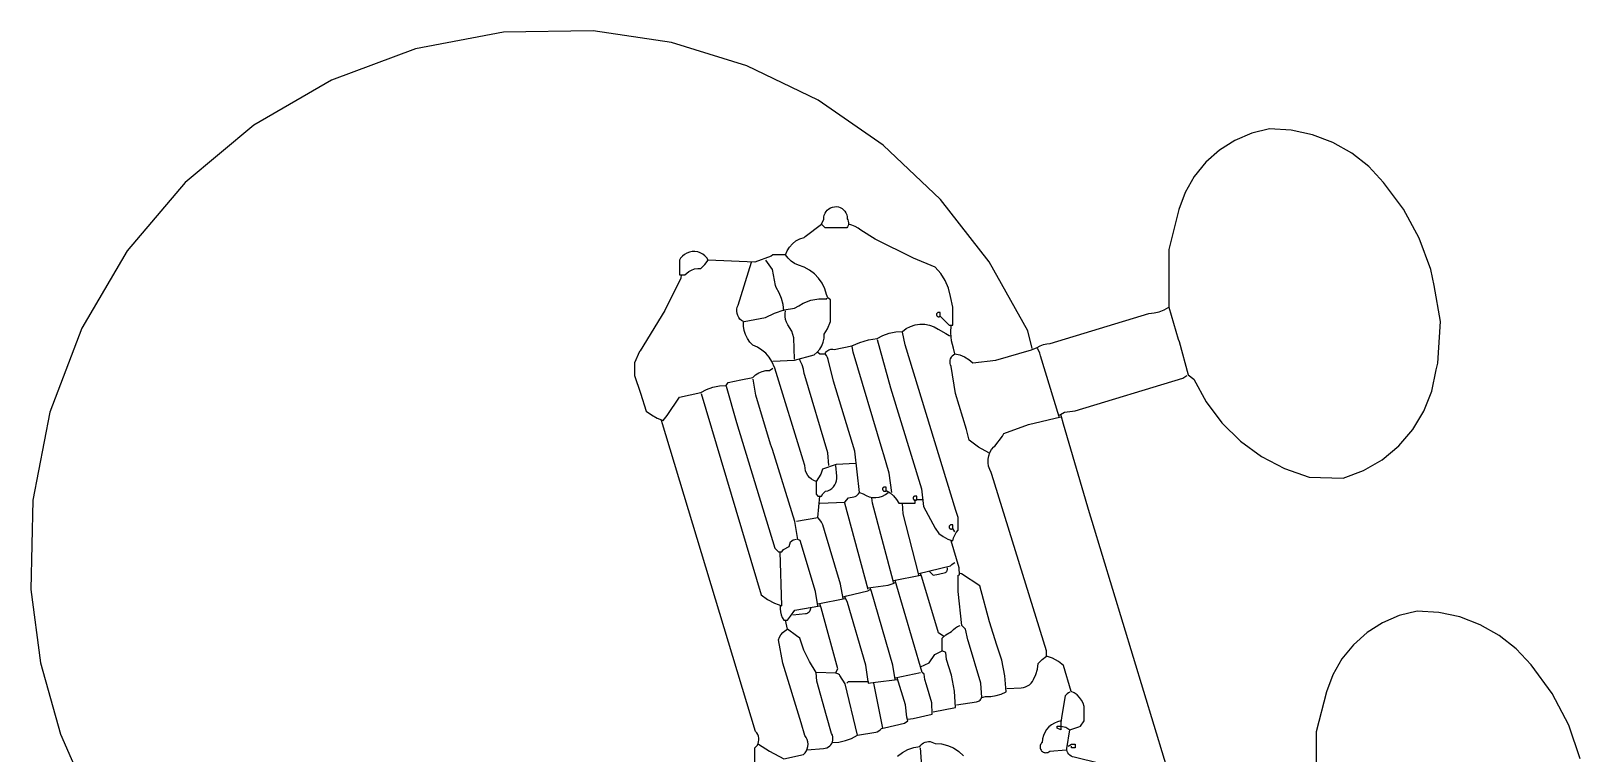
# Model space of a CAD drawing. Extents: x -68 to 722, y 3924 to 4942.
# Drawn here: x 504 to 579.1, y 4878.5 to 4913.5 of the extents above; entities that cross this region are included whole.
import ezdxf

# ---------------------------------------------------------------- set-up
doc = ezdxf.new("R2010")
doc.units = 0
doc.layers.get('0').update_dxf_attribs({"linetype": 'CONTINUOUS'})

msp = doc.modelspace()

# ---------------------------------------------------------------- linework, layer by layer
at = {"color": 7, "linetype": 'CONTINUOUS'}
for p, q in [((546.950513, 4890.804572), (547.212467, 4890.804572)), ((544.592926, 4886.438688), (543.457792, 4890.629937)), ((541.100205, 4889.75676), (542.148021, 4889.931396)), ((548.784192, 4889.232854), (548.696874, 4889.407489)), ((545.815379, 4886.875277), (547.125149, 4887.13723)), ((542.148021, 4885.740147), (543.457792, 4886.0021)), ((545.291471, 4879.715226), (544.85488, 4881.898168)), ((545.902697, 4882.160121), (547.125149, 4882.422075))]:
    msp.add_line(p, q, dxfattribs=at)
for points in [[(552.538867, 4898.139258), (552.329304, 4898.994972), (550.458103, 4902.34408), (548.099951, 4905.370142), (545.30956, 4908.002949), (542.151673, 4910.181416), (538.699556, 4911.854998), (535.033305, 4912.984866), (531.237983, 4913.544805), (526.88813, 4913.481315), (522.612177, 4912.680398), (518.534224, 4911.165298), (514.772624, 4908.979988), (511.436551, 4906.187892), (508.622825, 4902.870044), (506.413111, 4899.122738), (504.871539, 4895.054732), (504.042851, 4890.78409), (503.951098, 4886.434759), (504.417887, 4882.877448), (505.384625, 4879.42234), (506.831755, 4876.139327)], [(567.644887, 4891.852385), (568.625195, 4892.217682), (569.530563, 4892.74185), (570.335468, 4893.410111), (571.017215, 4894.203624), (571.556585, 4895.100017), (571.93837, 4896.074019), (572.151807, 4897.098169), (572.226551, 4897.430413), (572.36006, 4899.449023), (572.062742, 4901.18944), (571.892647, 4901.973552), (571.333102, 4903.483876), (570.563917, 4904.898981), (569.60081, 4906.189949), (568.882652, 4906.963109), (568.054951, 4907.617662), (567.137083, 4908.138286), (566.150536, 4908.512794), (565.118403, 4908.732417), (564.064847, 4908.792016), (563.202159, 4908.583138), (562.384813, 4908.237008), (561.634485, 4907.762807), (560.971072, 4907.17311), (560.41217, 4906.483555), (559.9726, 4905.71243), (559.664018, 4904.880184), (559.175038, 4902.941731), (559.175038, 4900.147565), (559.637823, 4898.584578), (559.67275, 4898.479797), (560.118072, 4896.86442), (560.39749, 4896.654857), (560.995977, 4895.541339), (561.753099, 4894.528977), (562.652086, 4893.640194), (563.673027, 4892.894678), (564.793308, 4892.308941), (565.988114, 4891.895956), (567.644887, 4891.852385)], [(540.576297, 4902.679778), (540.657976, 4902.878226), (540.771683, 4903.060226), (540.914219, 4903.220654), (541.081569, 4903.354994), (541.269024, 4903.459465), (541.471307, 4903.531125), (541.528063, 4903.570418), (542.322658, 4904.164179), (542.436171, 4904.4174), (542.438149, 4904.514192), (542.456527, 4904.609244), (542.490772, 4904.699798), (542.539889, 4904.783225), (542.602453, 4904.857106), (542.676649, 4904.919296), (542.760325, 4904.967991), (542.851051, 4905.001777), (542.946195, 4905.019674), (543.042996, 4905.021164), (543.138646, 4905.006202), (543.230368, 4904.975222), (543.315501, 4904.929125), (543.391576, 4904.869247), (543.456383, 4904.797325), (543.508043, 4904.715448), (543.545057, 4904.625991), (543.56635, 4904.531549), (543.571305, 4904.434863), (543.601262, 4904.374172), (543.620361, 4904.30924), (543.628038, 4904.241995), (543.624063, 4904.17443), (543.608556, 4904.108548), (543.581975, 4904.046304), (543.54511, 4903.989543), (542.497294, 4903.989543), (542.322658, 4904.164179)], [(548.085648, 4899.710977), (548.522238, 4899.274388), (548.696874, 4899.274388), (548.696874, 4900.147565), (548.574192, 4900.665534), (548.484067, 4901.063627), (548.326985, 4901.440358), (548.107603, 4901.784557), (547.832425, 4902.086018), (546.784609, 4902.522606), (544.920369, 4903.443808), (544.221825, 4903.880396), (544.091477, 4903.982685), (543.947763, 4904.065149), (543.793678, 4904.126069), (543.632428, 4904.164179)], [(539.965071, 4897.528034), (541.009307, 4897.571431), (541.965003, 4897.831987), (542.11104, 4897.956047), (542.234704, 4898.10242), (542.33263, 4898.267127), (542.402156, 4898.445687), (542.441391, 4898.633246), (542.449269, 4898.824702), (542.610807, 4899.091021), (542.759248, 4899.449023), (542.759248, 4900.496836), (542.619539, 4900.601617), (542.558416, 4900.750057), (542.475893, 4901.035656), (542.349001, 4901.304497), (542.180971, 4901.549738), (541.976079, 4901.765136), (541.73954, 4901.94521), (541.477375, 4902.085376), (541.196255, 4902.182067), (541.014127, 4902.268865), (540.847524, 4902.382652), (540.700412, 4902.52072), (540.576297, 4902.679778), (539.965071, 4902.679778), (539.869021, 4902.618656), (539.09189, 4902.330507), (536.821622, 4902.417825), (536.750563, 4902.531791), (536.661111, 4902.63197), (536.555885, 4902.715427), (536.437969, 4902.779717), (536.310816, 4902.822958), (536.178151, 4902.843882), (536.043862, 4902.841876), (535.911882, 4902.816999), (535.786078, 4902.76998), (535.670134, 4902.702196), (535.567448, 4902.615633), (535.481028, 4902.512826), (535.424533, 4902.417825), (535.424533, 4901.719283), (535.686487, 4901.719283), (535.882953, 4901.872089), (536.016628, 4901.945976), (536.160723, 4901.996621), (536.311232, 4902.022616), (536.463967, 4902.023236), (536.656106, 4902.208465), (536.821622, 4902.417825)], [(542.060703, 4891.677749), (541.945025, 4891.729328), (541.838557, 4891.797931), (541.743786, 4891.881955), (541.662923, 4891.979438), (541.597859, 4892.088104), (541.550112, 4892.205416), (541.520797, 4892.328632), (541.5106, 4892.454877), (541.423282, 4892.71683), (540.052389, 4897.178764), (539.91268, 4897.510571), (539.778459, 4897.718062), (539.615459, 4897.903801), (539.427152, 4898.063827), (539.217552, 4898.194731), (538.991125, 4898.293723), (538.846103, 4898.449472), (538.725244, 4898.624635), (538.631113, 4898.815498), (538.565707, 4899.01801), (538.530414, 4899.227875), (538.525982, 4899.440641), (538.439176, 4899.496687), (538.363293, 4899.566819), (538.300593, 4899.648948), (538.25294, 4899.740631), (538.221754, 4899.83914), (538.207962, 4899.941542), (538.211975, 4900.044792), (538.233673, 4900.145815), (538.272411, 4900.241606), (538.917254, 4902.330507)], [(540.488979, 4899.97293), (540.452606, 4900.270884), (540.376893, 4900.561345), (540.263187, 4900.839141), (540.113511, 4901.099328), (540.090023, 4901.200092), (539.943765, 4901.964209), (539.615799, 4902.417825)], [(535.511851, 4901.719283), (535.485656, 4901.55338), (534.708525, 4899.981661), (533.525366, 4898.030111), (533.481707, 4897.986452), (533.241582, 4897.440717), (533.241582, 4896.829493), (533.529732, 4895.965048), (533.804784, 4895.096237), (534.063008, 4894.911518), (534.342456, 4894.760821), (534.638671, 4894.646551), (534.835136, 4894.886674), (535.424533, 4895.781681), (536.462046, 4895.997443), (536.744018, 4896.155344), (537.046944, 4896.267936), (537.363597, 4896.33253), (537.686419, 4896.347587), (537.78212, 4896.480222), (538.398061, 4896.617224), (538.98152, 4896.735626), (539.118151, 4896.855617), (539.272553, 4896.951668), (539.440575, 4897.021198), (539.6177, 4897.062338), (539.799166, 4897.073982), (539.965071, 4897.178764)], [(538.567982, 4899.449023), (539.593969, 4899.645488), (540.041873, 4899.859561), (540.514185, 4900.012421), (541.002584, 4900.101374), (541.224692, 4900.205926), (541.427648, 4900.34403), (541.79866, 4900.474724), (542.186451, 4900.540673), (542.579809, 4900.539971), (542.584612, 4900.584153)], [(541.012887, 4897.615352), (540.972808, 4898.660108), (540.873178, 4898.98624), (540.684571, 4899.290105), (540.619477, 4899.416153), (540.575258, 4899.55095), (540.55304, 4899.691064), (540.55339, 4899.832927), (540.576297, 4899.97293)], [(548.085648, 4899.710977), (548.085648, 4899.885612), (547.99833, 4899.885612), (547.980941, 4899.882498), (547.964324, 4899.876507), (547.948949, 4899.867809), (547.935255, 4899.856651), (547.92363, 4899.84335), (547.914406, 4899.828285), (547.907844, 4899.811884), (547.904132, 4899.794614), (547.903375, 4899.776966), (547.905594, 4899.759441), (547.910727, 4899.742538), (547.918627, 4899.726739), (547.929069, 4899.712491), (547.941758, 4899.700201), (547.956331, 4899.690218), (547.972374, 4899.682825), (547.989432, 4899.678234), (548.007018, 4899.676574), (548.024634, 4899.677893), (548.041777, 4899.682154), (548.05796, 4899.689235), (548.072724, 4899.698934), (548.085648, 4899.710977)], [(548.784192, 4897.877305), (549.026429, 4897.823378), (549.256697, 4897.730841), (549.468888, 4897.602149), (549.657372, 4897.440717), (550.787791, 4897.565668), (552.517038, 4898.07377), (552.787724, 4898.178551), (552.931484, 4898.266624), (553.087811, 4898.329758), (553.252415, 4898.366222), (553.420779, 4898.375016), (558.206855, 4899.829117), (558.462603, 4899.85992), (558.712076, 4899.9241), (558.950938, 4900.02054), (559.175038, 4900.147565)], [(542.148021, 4897.964623), (542.23534, 4897.877305), (542.497294, 4897.877305), (542.51829, 4897.926078), (542.546721, 4897.970926), (542.581872, 4898.010725), (542.622865, 4898.044478), (542.66867, 4898.07134), (542.71814, 4898.090636), (542.770036, 4898.101883), (542.823056, 4898.104799), (542.875872, 4898.099312), (542.92716, 4898.085558), (543.793966, 4898.265869), (544.186104, 4898.435412), (544.596795, 4898.553099), (545.019213, 4898.616973), (545.30411, 4898.767466), (545.607033, 4898.877249), (545.922198, 4898.944226), (546.243586, 4898.967117), (546.432996, 4899.105174), (546.642102, 4899.211054), (546.865487, 4899.282013), (547.097363, 4899.316213), (547.331722, 4899.312767), (547.562492, 4899.271766), (547.783695, 4899.19427), (547.989598, 4899.082289), (548.361049, 4898.85797), (548.439252, 4898.812008), (548.522508, 4898.775997), (548.609556, 4898.750482)], [(550.443234, 4893.074832), (549.938747, 4893.342355), (549.482736, 4893.686056), (549.364595, 4894.202278), (548.821826, 4895.961031), (548.609556, 4897.266081), (548.580203, 4897.33793), (548.563167, 4897.41365), (548.558918, 4897.491147), (548.567574, 4897.568276), (548.588896, 4897.642903), (548.622294, 4897.712963), (548.666844, 4897.776518), (548.721312, 4897.831808), (548.784192, 4897.877305), (548.723069, 4898.14799), (548.627749, 4898.516177), (548.589615, 4898.894586), (548.609556, 4899.274388)], [(545.029516, 4898.575847), (545.671566, 4896.225953), (547.175794, 4891.32324), (547.264858, 4890.472765), (547.843864, 4889.420936), (548.020159, 4889.167366), (548.229432, 4889.015378), (548.456212, 4888.891015), (548.696874, 4888.796266), (548.728439, 4888.941899), (548.783746, 4889.080271), (548.86126, 4889.207539), (548.958828, 4889.320172), (548.958828, 4889.931396), (548.840687, 4890.272982), (546.374651, 4898.319831), (546.251969, 4898.925117)], [(542.67193, 4892.463609), (542.634296, 4893.070117), (541.505972, 4896.821809), (541.483095, 4896.923534), (541.449297, 4897.136435), (541.385257, 4897.34227), (541.292305, 4897.536766), (541.274841, 4897.615352)], [(542.23534, 4890.629937), (543.454648, 4890.673334), (543.632428, 4890.89189), (543.881284, 4890.931183), (543.94964, 4890.956095), (544.012957, 4890.991929), (544.069505, 4891.037705), (544.117737, 4891.092173), (544.156336, 4891.153843), (543.944066, 4893.157435), (542.907688, 4896.558808), (542.638312, 4897.608629), (542.605177, 4897.705024), (542.557806, 4897.795279), (542.497294, 4897.877305)], [(545.728061, 4891.153843), (545.601882, 4892.080132), (545.347965, 4892.979831), (545.265275, 4893.240736), (543.860765, 4897.957899), (543.807064, 4898.226576)], [(553.848638, 4894.821186), (552.94184, 4897.783264), (552.909599, 4897.907429), (552.862354, 4898.026696), (552.800821, 4898.139258)], [(553.848638, 4894.908504), (553.914126, 4894.930333), (554.115831, 4895.046466), (554.629261, 4895.119813), (559.856118, 4896.689785), (560.048218, 4896.829493)], [(537.694802, 4896.305587), (538.192515, 4894.550501), (540.052389, 4888.446995), (540.227025, 4888.27236), (540.401661, 4888.27236), (540.480247, 4888.377141), (540.750933, 4888.534313), (540.811357, 4888.755925), (540.943033, 4888.848656), (541.100205, 4888.883583)], [(542.148021, 4885.652829), (542.02403, 4886.346131), (541.283573, 4888.813729), (541.178791, 4888.86612), (541.02939, 4889.744972), (539.938875, 4893.240736), (539.851557, 4893.502689), (539.127254, 4895.874936), (539.004572, 4896.654857)], [(536.472349, 4895.956316), (539.394971, 4886.187039), (539.70363, 4885.961086), (540.041526, 4885.781779), (540.401661, 4885.652829), (540.314343, 4888.27236)], [(539.09189, 4878.05619), (539.09189, 4878.754732), (539.154362, 4878.818406), (539.20552, 4878.891481), (539.243973, 4878.97197), (539.268676, 4879.057684), (539.278956, 4879.146292), (539.274534, 4879.235385), (539.25553, 4879.32254), (539.222462, 4879.405386), (539.176228, 4879.481672), (539.118086, 4879.549323), (534.551353, 4894.646551)], [(551.316415, 4881.636215), (552.01068, 4881.674548), (552.119061, 4881.686432), (552.224084, 4881.715723), (552.322971, 4881.761647), (552.413109, 4881.822988), (552.492114, 4881.898127), (552.557898, 4881.985075), (552.608722, 4882.081536), (552.723663, 4882.325564), (552.802243, 4882.583607), (552.842821, 4882.85028), (553.028051, 4883.042418), (553.237411, 4883.207934), (553.237411, 4883.469887), (550.591675, 4892.018288), (550.561376, 4892.122022), (550.484458, 4892.270244), (550.432909, 4892.429079), (550.408125, 4892.59422), (550.41078, 4892.76119), (550.4408, 4892.92546), (550.497373, 4893.082577), (550.578963, 4893.228278), (550.683359, 4893.358615), (550.727018, 4893.402274), (551.106851, 4893.878155), (551.176706, 4894.017863), (552.371915, 4894.441092), (553.935956, 4894.821186)], [(553.935956, 4894.908504), (554.054097, 4894.479599), (555.306849, 4890.184617), (555.446558, 4889.765492), (559.9609, 4874.912753), (560.741523, 4875.036745), (565.016614, 4876.336032), (565.366934, 4876.427977), (565.622682, 4876.45878), (565.872155, 4876.522959), (566.111017, 4876.6194), (566.335116, 4876.746425)], [(543.9817, 4892.550926), (543.025131, 4892.507617), (542.361951, 4892.275875), (542.291834, 4892.034704), (542.060703, 4891.677749), (542.060703, 4891.066526), (542.148021, 4890.979208), (542.322658, 4890.979208), (542.388146, 4891.088355), (542.514757, 4891.206234), (542.622882, 4891.235752), (542.724568, 4891.282891), (542.816967, 4891.34633), (542.897491, 4891.424293), (542.963883, 4891.514594), (543.014283, 4891.614704), (543.047279, 4891.721818), (543.061947, 4891.832935), (543.057875, 4891.944941), (543.021202, 4892.463609)], [(543.370474, 4886.0021), (543.246482, 4886.695402), (542.471098, 4889.31144), (542.38378, 4889.573393), (542.32553, 4889.705322), (542.246211, 4889.825768), (542.148021, 4889.931396), (542.23534, 4890.979208)], [(544.156336, 4891.153843), (544.339704, 4891.083989), (544.480391, 4890.998876), (544.633562, 4890.939078), (544.794704, 4890.906359), (544.959067, 4890.901682), (545.121809, 4890.925185), (545.278132, 4890.976175), (545.423432, 4891.053151), (545.553425, 4891.153843)], [(545.815379, 4886.787959), (545.797915, 4886.866545), (544.798386, 4890.637621), (544.767562, 4890.89189)], [(545.466107, 4891.241161), (545.466107, 4891.415796), (545.378789, 4891.415796), (545.3614, 4891.412683), (545.344783, 4891.406692), (545.329408, 4891.397993), (545.315714, 4891.386835), (545.304089, 4891.373534), (545.294865, 4891.358469), (545.288304, 4891.342069), (545.284591, 4891.324798), (545.283834, 4891.30715), (545.286053, 4891.289625), (545.291186, 4891.272723), (545.299086, 4891.256923), (545.309528, 4891.242676), (545.322217, 4891.230385), (545.33679, 4891.220402), (545.352833, 4891.21301), (545.369891, 4891.208418), (545.387477, 4891.206759), (545.405093, 4891.208078), (545.422236, 4891.212338), (545.438419, 4891.219419), (545.453183, 4891.229118), (545.466107, 4891.241161)], [(545.466107, 4891.241161), (545.652498, 4891.125578), (545.819019, 4890.982848), (545.96175, 4890.816328), (546.077333, 4890.629937), (546.863195, 4890.629937), (546.863195, 4890.804572)], [(546.950513, 4890.804572), (546.950513, 4890.979208), (546.863195, 4890.979208), (546.845807, 4890.976094), (546.829189, 4890.970103), (546.813815, 4890.961405), (546.80012, 4890.950247), (546.788496, 4890.936946), (546.779271, 4890.921881), (546.77271, 4890.90548), (546.768998, 4890.88821), (546.768241, 4890.870562), (546.77046, 4890.853037), (546.775592, 4890.836134), (546.783492, 4890.820335), (546.793935, 4890.806087), (546.806623, 4890.793797), (546.821196, 4890.783814), (546.83724, 4890.776421), (546.854297, 4890.77183), (546.871884, 4890.77017), (546.889499, 4890.771489), (546.906643, 4890.77575), (546.922826, 4890.782831), (546.93759, 4890.79253), (546.950513, 4890.804572)], [(547.037831, 4887.13723), (547.020368, 4887.215816), (546.288643, 4890.11127), (546.251969, 4890.629937)], [(548.696874, 4889.407489), (548.696874, 4889.582125), (548.609556, 4889.582125), (548.592168, 4889.579011), (548.57555, 4889.57302), (548.560175, 4889.564322), (548.546481, 4889.553164), (548.534856, 4889.539863), (548.525632, 4889.524798), (548.519071, 4889.508397), (548.515359, 4889.491127), (548.514601, 4889.473479), (548.516821, 4889.455954), (548.521953, 4889.439051), (548.529853, 4889.423252), (548.540296, 4889.409004), (548.552984, 4889.396714), (548.567557, 4889.386731), (548.5836, 4889.379338), (548.600658, 4889.374747), (548.618245, 4889.373087), (548.63586, 4889.374406), (548.653003, 4889.378667), (548.669187, 4889.385748), (548.68395, 4889.395447), (548.696874, 4889.407489)], [(548.87151, 4880.850356), (549.84074, 4880.998796), (549.889187, 4881.006318), (549.935629, 4881.022028), (549.978693, 4881.045462), (550.017105, 4881.075927), (550.049731, 4881.112523), (550.075605, 4881.154166), (550.093962, 4881.199627), (550.05563, 4881.89389), (549.451913, 4883.898791), (549.421613, 4884.002525), (549.3081, 4884.517699), (549.133464, 4884.692334), (548.958828, 4886.35137), (548.958828, 4887.13723), (549.024316, 4887.159059), (548.998121, 4887.499598), (548.609556, 4888.796266)], [(547.037831, 4887.224547), (548.587726, 4887.595647), (548.644566, 4887.657098), (548.71064, 4887.708489), (548.784192, 4887.748453)], [(548.260284, 4884.168428), (547.99833, 4884.343064), (547.195004, 4887.04118), (547.125149, 4887.224547)], [(547.561739, 4887.311865), (547.736375, 4887.13723), (548.005053, 4887.19093), (548.337298, 4887.265674), (548.366287, 4887.287851), (548.391181, 4887.314542), (548.411287, 4887.345004), (548.426044, 4887.378386), (548.435042, 4887.413758), (548.438028, 4887.450134), (548.43492, 4887.4865)], [(550.093962, 4881.199627), (550.273314, 4881.249311), (550.534703, 4881.255116), (550.792951, 4881.295936), (551.043388, 4881.37103), (551.281488, 4881.479043), (551.220552, 4882.249218), (551.067084, 4883.006403), (550.82333, 4883.739524), (550.474058, 4884.874654), (550.006644, 4886.613323), (549.120017, 4887.204377), (549.046146, 4887.224547)], [(543.370474, 4886.089417), (543.555413, 4886.135608), (544.571097, 4886.3732), (544.680244, 4886.438688)], [(544.592926, 4886.526006), (545.549146, 4886.651656), (545.797915, 4886.735568), (545.902697, 4886.787959)], [(545.902697, 4882.072804), (545.778705, 4882.766106), (544.750099, 4886.342639), (544.680244, 4886.526006)], [(546.513923, 4880.151815), (546.768193, 4880.182638), (547.696035, 4880.386874), (547.679881, 4880.945358), (547.413299, 4881.819582), (547.335575, 4882.07255), (547.299785, 4882.334757), (547.212467, 4882.422075), (545.902697, 4886.875277)], [(540.314343, 4885.652829), (540.309254, 4885.506054), (540.32467, 4885.360002), (540.36029, 4885.217524), (540.415418, 4885.0814), (540.488979, 4884.954287), (540.663615, 4884.954287), (540.816422, 4885.150752), (541.023191, 4885.437067), (542.23534, 4885.652829)], [(540.925569, 4885.21624), (541.545527, 4885.277363), (541.592239, 4885.284563), (541.636996, 4885.299752), (541.678443, 4885.322468), (541.715324, 4885.352025), (541.746524, 4885.387528), (541.771097, 4885.427902), (541.7883, 4885.471924), (541.797611, 4885.518261), (541.798749, 4885.565511)], [(543.021202, 4882.422075), (543.10852, 4882.59671), (542.305194, 4885.556779), (542.23534, 4885.740147)], [(544.592926, 4881.985486), (544.467974, 4882.76663), (543.574798, 4885.810961), (543.457792, 4886.089417)], [(541.624113, 4878.667414), (542.418707, 4878.728536), (542.500113, 4878.738594), (542.578587, 4878.762466), (542.651804, 4878.799445), (542.717593, 4878.848433), (542.774004, 4878.90798), (542.819365, 4878.97632), (542.852332, 4879.051428), (542.871928, 4879.131077), (542.877572, 4879.212907), (542.869096, 4879.294493), (542.846752, 4879.373415), (542.811202, 4879.447336), (542.558416, 4880.317718), (542.096067, 4881.991424), (542.060703, 4882.422075), (541.737627, 4882.954712), (541.460285, 4883.499033), (541.274841, 4884.081111), (541.113652, 4884.188599), (540.663615, 4884.517699), (540.576297, 4884.954287)], [(579.135503, 4878.224888), (578.585517, 4879.863983), (577.787517, 4881.397709), (576.760889, 4882.788809), (576.041557, 4883.5604), (575.213412, 4884.21383), (574.295658, 4884.733946), (573.309573, 4885.10869), (572.278023, 4885.329373), (571.224926, 4885.390876), (570.364971, 4885.176456), (569.550427, 4884.827148), (568.8023, 4884.35196), (568.139884, 4883.763148), (567.58026, 4883.075895), (567.137862, 4882.307925), (566.824097, 4881.479043), (566.335116, 4879.540591), (566.335116, 4876.746425)], [(539.266526, 4878.929367), (539.803882, 4878.600267), (540.488979, 4878.230826), (541.441793, 4878.436284), (541.520837, 4878.518003), (541.584583, 4878.612144), (541.631115, 4878.715878), (541.659036, 4878.826089), (541.667507, 4878.939465), (541.656273, 4879.052601), (541.625672, 4879.162098), (541.576623, 4879.264666), (541.5106, 4879.357224), (541.335964, 4879.968447), (540.437025, 4882.864601), (540.227025, 4883.993793), (540.280355, 4884.122773), (540.35252, 4884.242239), (540.441871, 4884.34946), (540.546366, 4884.441985), (540.663615, 4884.517699)], [(547.736375, 4880.501085), (548.827851, 4880.71938), (548.777633, 4881.50976), (548.627956, 4882.287463), (548.381219, 4883.040022), (548.347602, 4883.382569), (548.172966, 4883.469887), (548.172966, 4884.081111), (548.356333, 4884.238282), (548.631385, 4884.408552), (548.719164, 4884.500576), (548.81887, 4884.579521), (548.928573, 4884.643855), (549.046146, 4884.692334)], [(547.125149, 4882.684028), (547.553008, 4882.884858), (547.823693, 4883.295251), (548.172966, 4883.469887)], [(554.372546, 4881.46158), (554.308744, 4881.428425), (554.250203, 4881.386677), (554.198073, 4881.337155), (554.153378, 4881.280832), (553.99245, 4880.334134), (553.935382, 4879.983327), (553.935956, 4879.627909), (553.76132, 4879.715226), (553.76132, 4879.802544), (553.935956, 4879.802544), (554.179835, 4879.757401), (554.372546, 4879.627909), (554.817868, 4879.78508), (554.896454, 4879.802544), (555.07109, 4880.064497), (555.07109, 4880.763038), (555.019091, 4880.921658), (554.94297, 4881.070215), (554.844592, 4881.20507), (554.72637, 4881.322915), (554.591201, 4881.420861), (554.4424, 4881.496507), (554.071299, 4882.758248), (553.820383, 4882.955048), (553.539706, 4883.106408), (553.237411, 4883.207934)], [(542.846566, 4879.016685), (543.167162, 4879.040892), (543.481564, 4879.10812), (543.784025, 4879.217138), (544.069018, 4879.365955), (543.475256, 4881.863241), (543.217143, 4882.264466), (543.186574, 4882.301049), (543.150248, 4882.331923), (543.109217, 4882.356197), (543.064666, 4882.373168), (543.017884, 4882.382345), (542.060703, 4882.422075)], [(543.54511, 4881.898168), (543.632428, 4881.985486), (544.592926, 4881.985486), (544.592926, 4881.898168), (544.945517, 4881.945757), (545.990015, 4882.072804)], [(544.069018, 4879.365955), (544.95093, 4879.514396), (545.029303, 4879.542564), (545.102404, 4879.582464), (545.168489, 4879.633145), (545.225982, 4879.693397), (545.370057, 4879.73269), (546.348019, 4879.959716), (546.513923, 4880.064497), (546.464239, 4880.243847), (546.388971, 4880.845641), (545.990015, 4882.160121)], [(553.935956, 4880.064497), (553.774603, 4880.026185), (553.621166, 4879.963262), (553.479373, 4879.877255), (553.352671, 4879.770256), (553.244138, 4879.644865), (553.156414, 4879.504129), (553.091629, 4879.351469), (553.051358, 4879.190595), (553.03658, 4879.025416), (553.002276, 4878.993805), (552.973672, 4878.956956), (552.951556, 4878.915885), (552.936535, 4878.871721), (552.929024, 4878.825682), (552.929229, 4878.779035), (552.937146, 4878.733064), (552.952555, 4878.689034), (552.975033, 4878.648159), (553.003961, 4878.611564), (553.038542, 4878.580256), (553.077824, 4878.555098), (553.120725, 4878.536781), (553.166065, 4878.525811), (553.212595, 4878.522489), (553.259033, 4878.526907), (553.304101, 4878.538944), (553.346559, 4878.558267), (553.403316, 4878.59756), (554.19791, 4878.667414)], [(555.245726, 4876.309836), (555.682316, 4875.873248), (555.856952, 4875.873248), (555.899389, 4876.390081), (555.962693, 4876.461955), (556.036472, 4876.523027), (556.118906, 4876.571789), (555.970466, 4877.628333), (555.756537, 4878.016897), (554.651003, 4878.288455), (554.575922, 4878.298238), (554.503527, 4878.320418), (554.435851, 4878.354372), (554.374792, 4878.399146), (554.322065, 4878.453485), (554.279149, 4878.515864), (554.247248, 4878.584531), (554.227258, 4878.657561), (554.219739, 4878.732902), (554.372546, 4879.627909)], [(546.00878, 4878.349393), (546.246793, 4878.535335), (546.512031, 4878.679811), (546.79734, 4878.778924), (547.095025, 4878.829999), (547.145849, 4878.896234), (547.206741, 4878.953349), (547.27609, 4878.999833), (547.35206, 4879.034456), (547.432639, 4879.0563), (547.515693, 4879.064788), (547.599025, 4879.059694), (547.680427, 4879.041154), (547.757746, 4879.009658), (547.828933, 4878.96604), (548.139238, 4878.94923), (548.441942, 4878.87893), (548.727895, 4878.757266), (548.988455, 4878.587914), (549.215746, 4878.375994)], [(547.561739, 4876.746425), (547.554921, 4876.988184), (547.513651, 4877.226493), (547.438776, 4877.456466), (547.331829, 4877.673391), (547.195004, 4877.872823), (547.125149, 4878.754732)], [(554.285228, 4878.842049), (554.459864, 4878.929367), (554.6345, 4878.929367), (554.6345, 4878.754732), (554.459864, 4878.754732), (554.459864, 4878.842049)]]:
    msp.add_lwpolyline(points, dxfattribs=at)

doc.saveas('drawing.dxf')
